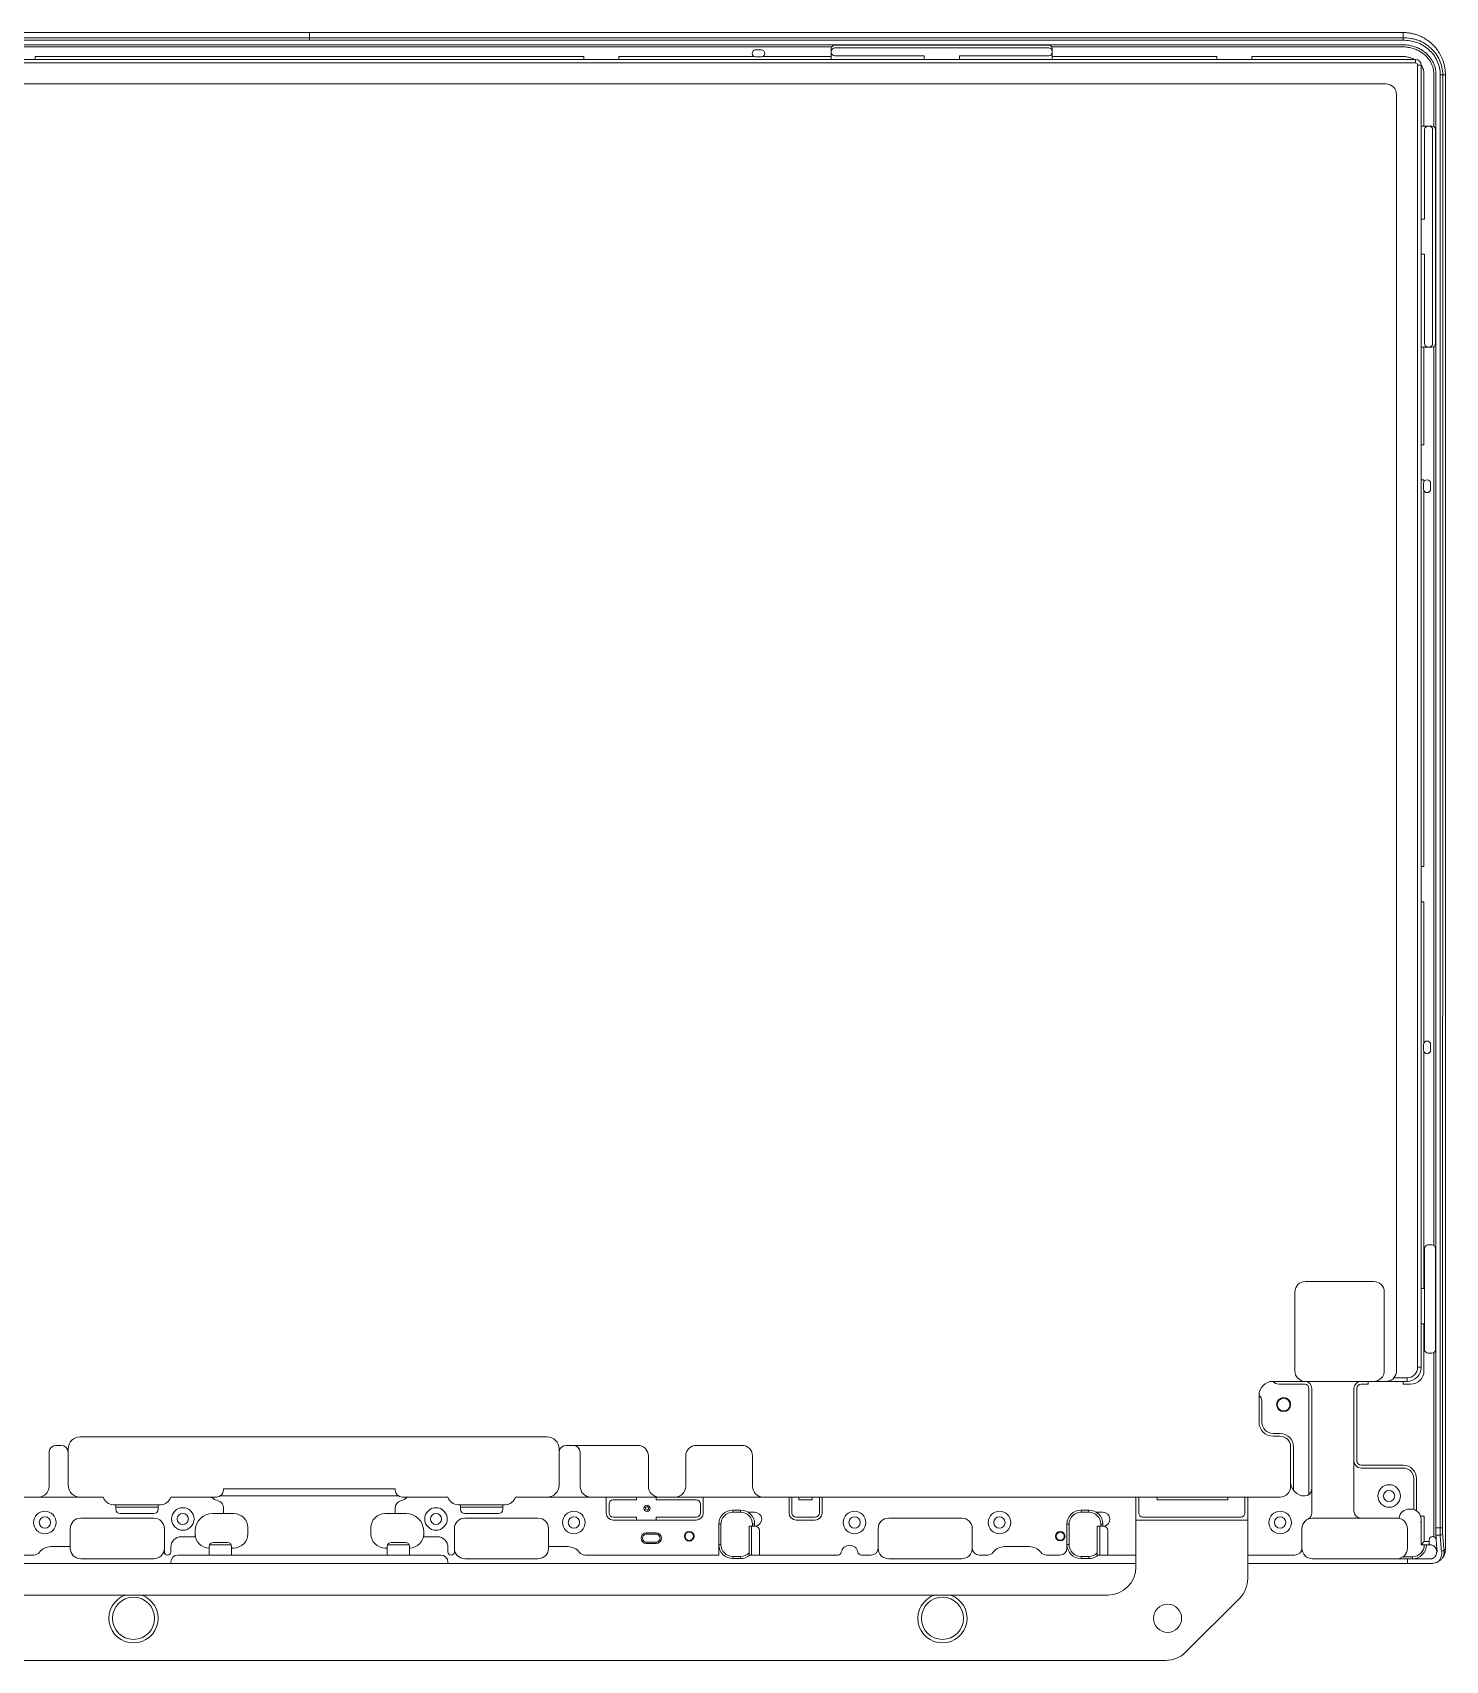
# Model space of a CAD drawing. Header units: millimetres. Extents: x -162 to 162, y -13 to 218.
# Drawn here: x -39.4 to 161.5, y -13.4 to 218.1 of the extents above; entities that cross this region are included whole.
import ezdxf

# ---------------------------------------------------------------- set-up
doc = ezdxf.new("R2010")
doc.units = ezdxf.units.MM

msp = doc.modelspace()

# ---------------------------------------------------------------- linework, layer by layer
at = {"color": 7, "linetype": 'Continuous', "lineweight": 15}
for p, q in [((155.5, 218.11), (-155.5, 218.11)), ((-155.49, 216.39), (155.49, 216.39)), ((74.27, 216.09), (-74.27, 216.09)), ((64.23, 215.65), (63.44, 215.65)), ((74.2, 214.3), (74.2, 215.83)), ((105.1, 216.33), (74.7, 216.33)), ((105.1, 215.93), (74.7, 215.93)), ((155.49, 216.09), (105.53, 216.09)), ((105.6, 215.83), (105.6, 214.3)), ((157.25, 213.8), (-157.25, 213.8)), ((-87.4, 214.3), (87.4, 214.3)), ((-39, 214.7), (-39, 214.3)), ((39, 214.7), (-39, 214.7)), ((39, 214.7), (39, 214.3)), ((44, 214.7), (44, 214.3)), ((63.22, 214.7), (44, 214.7)), ((63.44, 214.65), (64.23, 214.65)), ((74.2, 214.7), (64.45, 214.7)), ((74.7, 214.8), (87.4, 214.8)), ((87.4, 214.8), (87.4, 214.29)), ((87.4, 214.29), (92.4, 214.29)), ((92.4, 214.29), (92.4, 214.8)), ((92.4, 214.8), (105.1, 214.8)), ((92.4, 214.3), (157.25, 214.3)), ((129, 214.7), (105.6, 214.7)), ((129, 214.7), (129, 214.3)), ((134, 214.7), (134, 214.3)), ((155.71, 214.7), (134, 214.7)), ((157.25, 213.8), (157.25, 214.3)), ((157.55, 213.5), (158.05, 213.5)), ((157.55, 28.3), (157.55, 213.5)), ((158.05, 213.5), (158.05, 191.6)), ((-153.05, 210.8), (153.05, 210.8)), ((158.45, 204.81), (158.45, 212.47)), ((159.84, 212.14), (159.84, 204.74)), ((160.14, 212.14), (160.14, 6.12)), ((161.5, 2.41), (161.5, 212.11)), ((154.55, 209.3), (154.55, 27.8)), ((159.58, 204.81), (158.05, 204.81)), ((158.55, 204.31), (158.55, 191.6)), ((159.68, 173.88), (159.68, 204.31)), ((160.08, 173.88), (160.08, 204.31)), ((158.55, 191.6), (158.04, 191.6)), ((158.04, 191.6), (158.04, 186.6)), ((158.04, 186.6), (158.55, 186.6)), ((158.05, 186.6), (158.05, 28.3)), ((158.55, 186.6), (158.55, 173.88)), ((158.05, 173.38), (159.58, 173.38)), ((158.45, 159.5), (158.45, 173.38)), ((159.84, 173.46), (159.84, 45.63)), ((158.45, 159.5), (158.05, 159.5)), ((158.45, 154.5), (158.05, 154.5)), ((158.4, 153.99), (158.4, 153.19)), ((158.45, 154.21), (158.45, 154.5)), ((158.45, 99.5), (158.45, 152.97)), ((159.4, 153.19), (159.4, 153.99)), ((158.45, 99.5), (158.05, 99.5)), ((158.45, 94.5), (158.05, 94.5)), ((158.45, 74.42), (158.45, 94.5)), ((158.4, 74.2), (158.4, 73.4)), ((159.4, 73.4), (159.4, 74.2)), ((158.45, 39.5), (158.45, 73.18)), ((158.55, 45.2), (158.55, 30.8)), ((159.58, 45.7), (159.05, 45.7)), ((160.08, 30.8), (160.08, 45.2)), ((151.3, 40.5), (141.6, 40.5)), ((158.45, 39.5), (158.05, 39.5)), ((140.1, 39), (140.1, 27.8)), ((152.8, 27.8), (152.8, 39)), ((158.45, 34.5), (158.05, 34.5)), ((158.45, 27.8), (158.45, 34.5)), ((159.05, 30.3), (159.58, 30.3)), ((159.84, 30.37), (159.84, 4.23)), ((157.55, 28.3), (158.05, 28.3)), ((141.5, 26.3), (137, 26.3)), ((137.8, 25.9), (141.5, 25.9)), ((141.6, 26.3), (156.05, 26.3)), ((149.5, 25.9), (150.5, 25.9)), ((150.5, 26.3), (150.5, 25.9)), ((156.05, 26.8), (154.17, 26.8)), ((155.5, 25.9), (155.5, 26.3)), ((155.5, 25.9), (156.55, 25.9)), ((156.05, 26.8), (156.05, 26.3)), ((135, 24.3), (135, 20.5)), ((135.4, 20.5), (135.4, 23.5)), ((142.1, 25.3), (142.1, 10.2)), ((142.5, 7.59), (142.5, 25.3)), ((148.5, 25.3), (148.5, 7.85)), ((148.9, 14.98), (148.9, 25.3)), ((160.73, 9.58), (160.73, 21.18)), ((138, 18.9), (137, 18.9)), ((-35.3, 17.2), (-36, 17.2)), ((-34.3, 11.55), (-34.3, 16.7)), ((33.8, 18.4), (-32.6, 18.4)), ((35.5, 16.7), (35.5, 11.55)), ((36.5, 17.2), (46.7, 17.2)), ((61.5, 17.2), (55, 17.2)), ((137, 18.5), (138, 18.5)), ((139.5, 17), (139.5, 11.35)), ((139.9, 10.8), (139.9, 17)), ((-37, 16.2), (-37, 11.35)), ((38.5, 11.35), (38.5, 16.2)), ((48.2, 11.35), (48.2, 15.7)), ((53.5, 15.7), (53.5, 11.35)), ((63, 11.35), (63, 15.7)), ((155.5, 14.38), (149.5, 14.38)), ((149.5, 13.98), (155.5, 13.98)), ((157, 8.08), (157, 12.48)), ((157.4, 7.89), (157.4, 12.48)), ((-29.3, 9.85), (-49.1, 9.85)), ((-13.2, 9.85), (-19.7, 9.85)), ((-12.67, 10), (12.67, 10)), ((-12.2, 10.85), (-12.2, 11)), ((12.2, 11), (-12.2, 11)), ((12.2, 11), (12.2, 10.85)), ((19.7, 9.85), (13.2, 9.85)), ((138, 9.85), (29.3, 9.85)), ((42.2, 9.85), (42.2, 7.58)), ((43.2, 9.45), (46.5, 9.45)), ((46.5, 9.45), (46.5, 9.85)), ((49.3, 9.45), (49.3, 9.85)), ((49.3, 9.45), (55, 9.45)), ((56, 7.58), (56, 9.85)), ((68.2, 9.85), (68.2, 7.58)), ((68.6, 7.58), (68.6, 9.85)), ((69.6, 9.45), (69.6, 9.85)), ((69.6, 9.45), (71.5, 9.45)), ((71.5, 9.85), (71.5, 9.45)), ((72.5, 9.85), (72.5, 7.58)), ((72.9, 7.58), (72.9, 9.85)), ((117.5, -0.09), (117.5, 9.85)), ((117.9, 7.58), (117.9, 9.85)), ((120.5, 9.45), (120.5, 9.85)), ((120.5, 9.45), (130.55, 9.45)), ((130.55, 9.85), (130.55, 9.45)), ((133, 9.85), (133, 7.58)), ((133.4, 9.85), (133.4, -1.73)), ((160.73, 5.48), (160.73, 9.58)), ((160.73, 9.58), (160.73, 9.58)), ((-21.15, 8.75), (-27.85, 8.75)), ((-27.5, 8.1), (-27.5, 8.75)), ((-21.5, 8.4), (-27.5, 8.4)), ((-26.9, 7.5), (-22.1, 7.5)), ((-21.5, 8.75), (-21.5, 8.1)), ((-13.75, 7.5), (-10.75, 7.5)), ((-12.2, 7.5), (-12.2, 8.34)), ((10.75, 7.5), (13.75, 7.5)), ((12.2, 8.34), (12.2, 7.5)), ((27.85, 8.75), (21.15, 8.75)), ((21.5, 8.1), (21.5, 8.75)), ((27.5, 8.4), (21.5, 8.4)), ((22.1, 7.5), (26.9, 7.5)), ((27.5, 8.75), (27.5, 8.1)), ((42.6, 7.58), (42.6, 8.85)), ((46.5, 6.98), (43.2, 6.98)), ((46.5, 6.58), (46.5, 6.98)), ((49.3, 6.58), (49.3, 6.98)), ((55, 6.98), (49.3, 6.98)), ((55.6, 8.85), (55.6, 7.58)), ((60.2, 8), (61.3, 8)), ((60.2, 7.7), (60.2, 8)), ((60.2, 7.7), (61.3, 7.7)), ((61.3, 7.7), (61.3, 8)), ((63.3, 7.7), (62.35, 7.7)), ((71.9, 6.98), (69.2, 6.98)), ((109.7, 8), (110.8, 8)), ((109.7, 7.7), (109.7, 8)), ((109.7, 7.7), (110.8, 7.7)), ((110.8, 7.7), (110.8, 8)), ((112.8, 7.7), (111.85, 7.7)), ((132.4, 6.98), (118.5, 6.98)), ((156.55, 8.15), (156.39, 8.15)), ((157.96, 7.15), (158.5, 7.15)), ((158.5, 3.52), (158.5, 7.15)), ((-34, 2.57), (-34, 5.35)), ((-32.5, 6.85), (-22.11, 6.85)), ((-20.61, 5.35), (-20.61, 2.06)), ((-16.25, 5), (-16.25, 4.2)), ((-8.75, 5.5), (-8.75, 4.6)), ((8.75, 4.6), (8.75, 5.5)), ((16.25, 4.2), (16.25, 5)), ((20.61, 2.06), (20.61, 5.35)), ((22.11, 6.85), (32.5, 6.85)), ((34, 5.35), (34, 2.57)), ((43.2, 6.58), (55, 6.58)), ((49.3, 4.75), (47.9, 4.75)), ((47.9, 4.55), (47.9, 4.75)), ((49.3, 4.55), (49.3, 4.75)), ((58.2, 6), (58.2, 1.6)), ((58.5, 6), (58.2, 6)), ((58.5, 3.1), (58.5, 6)), ((63.4, 5.7), (62.5, 5.7)), ((62.5, 5.7), (62.5, 1.6)), ((62.85, 5.7), (62.85, 1.6)), ((63, 6), (63.3, 6)), ((63, 6), (63, 5.7)), ((63.3, 5.7), (63.3, 6)), ((63.3, 5.7), (63.4, 5.7)), ((64, 1.6), (64, 5.1)), ((69.2, 6.58), (71.9, 6.58)), ((80.86, 2.57), (80.86, 5.35)), ((82.36, 6.85), (92.74, 6.85)), ((94.24, 5.35), (94.24, 2.57)), ((107.7, 6), (107.7, 2.6)), ((108, 6), (107.7, 6)), ((108, 3.1), (108, 6)), ((112, 5.7), (112, 1.6)), ((112.9, 5.7), (112, 5.7)), ((112.35, 5.7), (112.35, 1.6)), ((112.5, 6), (112.8, 6)), ((112.5, 6), (112.5, 5.7)), ((112.8, 5.7), (112.8, 6)), ((112.8, 5.7), (112.9, 5.7)), ((113.5, 1.6), (113.5, 5.1)), ((117.5, 6.58), (133.4, 6.58)), ((141.1, 2.57), (141.1, 5.35)), ((154.9, 6.85), (142.6, 6.85)), ((156.1, 5.35), (156.1, 2.57)), ((158.05, 6.24), (158.01, 6.29)), ((158.05, 6.65), (158.05, 3.07)), ((160.14, 6.01), (160.14, 5.79)), ((160.73, 5.48), (160.14, 5.48)), ((160.73, 5.48), (161.09, 5.48)), ((-34, 2.8), (-36.77, 2.8)), ((-19.7, 2.06), (-19.7, 2.7)), ((-16.25, 4.2), (-18.2, 4.2)), ((-14.25, 2.8), (-14.25, 1.6)), ((-11.1, 3.05), (-14.2, 3.05)), ((-11.65, 3.4), (-13.65, 3.4)), ((-11.05, 1.6), (-11.05, 2.8)), ((-10.75, 2.6), (-11.05, 2.6)), ((11.05, 2.6), (10.75, 2.6)), ((11.05, 2.8), (11.05, 1.6)), ((14.2, 3.05), (11.1, 3.05)), ((13.65, 3.4), (11.65, 3.4)), ((14.25, 1.6), (14.25, 2.8)), ((18.2, 4.2), (16.25, 4.2)), ((19.7, 2.06), (19.7, 2.7)), ((36.77, 2.8), (34, 2.8)), ((47.9, 4.55), (49.3, 4.55)), ((49.3, 3.45), (47.9, 3.45)), ((47.9, 3.45), (47.9, 3.25)), ((47.9, 3.25), (49.3, 3.25)), ((49.3, 3.45), (49.3, 3.25)), ((58.5, 3.1), (58.2, 3.1)), ((102.37, 2.8), (98.83, 2.8)), ((108, 3.1), (107.7, 3.1)), ((158.05, 3.07), (158.5, 3.52)), ((159.27, 3.07), (158.05, 3.07)), ((158.5, 3.52), (159.19, 3.52)), ((158.5, 3.07), (158.5, 3.07)), ((158.5, 3.07), (158.8, 3.07)), ((158.8, 3.07), (158.8, 3.07)), ((159.19, 3.75), (159.19, 3.07)), ((160.75, 4.43), (160.16, 4.43)), ((-116.6, 0.41), (117.5, 0.41)), ((-58.2, 1.6), (-39.17, 1.6)), ((-22.11, 1.07), (-32.5, 1.07)), ((-19.7, 0.41), (-19.7, 0.6)), ((-18.7, 1.6), (18.7, 1.6)), ((19.7, 0.6), (19.7, 0.41)), ((32.5, 1.07), (22.11, 1.07)), ((39.17, 1.6), (58.2, 1.6)), ((60.2, 1.4), (60.2, 1.1)), ((61.3, 1.4), (60.2, 1.4)), ((60.2, 1.1), (61.3, 1.1)), ((61.3, 1.4), (61.3, 1.1)), ((62.5, 1.6), (75.13, 1.6)), ((78.47, 1.6), (79.86, 1.6)), ((92.74, 1.07), (82.36, 1.07)), ((95.24, 1.6), (96.43, 1.6)), ((104.77, 1.6), (106.7, 1.6)), ((109.7, 1.4), (109.7, 1.1)), ((110.8, 1.4), (109.7, 1.4)), ((109.7, 1.1), (110.8, 1.1)), ((110.8, 1.4), (110.8, 1.1)), ((112, 1.6), (117.5, 1.6)), ((133.4, 1.6), (140.1, 1.6)), ((133.4, 0.41), (159.5, 0.41)), ((159.4, 1.07), (142.6, 1.07)), ((155.5, 1.37), (156.8, 1.37)), ((156.1, 0.41), (156.1, 1.07)), ((156.8, 1.37), (156.8, 1.07)), ((-112.6, -4.09), (-26.17, -4.09)), ((-23.83, -4.09), (88.83, -4.09)), ((91.17, -4.09), (113.5, -4.09)), ((124.57, -12.21), (132.23, -4.56)), ((121.74, -13.39), (-122.64, -13.39))]:
    msp.add_line(p, q, dxfattribs=at)
at = {"color": 7, "linetype": 'Continuous', "lineweight": 15, "flags": 128}
for points in [[(-155.5, 217.38), (-154.78, 217.38), (-151.9, 217.38), (-140.38, 217.38), (-94.3, 217.38), (-47.15, 217.38), (-40.76, 217.38), (-33.36, 217.38), (-18.55, 217.38), (-11.15, 217.38), (0, 217.38)], [(0, 217.03), (-17.65, 217.03), (-88.26, 217.03), (-92.58, 217.03), (-99.98, 217.03), (-114.79, 217.03), (-122.19, 217.03), (-129.59, 217.03), (-144.4, 217.03), (-151.8, 217.03), (-155.5, 217.03)], [(0, 217.03), (0, 217.09), (0, 217.15), (0, 217.21), (0, 217.26), (0, 217.31), (0, 217.34), (0, 217.37), (0, 217.38)], [(0, 217.38), (0.72, 217.38), (3.6, 217.38), (15.12, 217.38), (61.2, 217.38), (108.35, 217.38), (114.79, 217.38), (122.19, 217.38), (129.59, 217.38), (144.4, 217.38), (151.8, 217.38), (155.5, 217.38)], [(155.5, 217.03), (137.06, 217.03), (63.32, 217.03), (62.97, 217.03), (48.16, 217.03), (40.76, 217.03), (33.36, 217.03), (18.55, 217.03), (11.15, 217.03), (0, 217.03)], [(160.73, 21.18), (160.73, 34.62), (160.75, 151.17), (160.77, 212.11)], [(161.12, 212.11), (161.12, 211.39), (161.12, 208.51), (161.12, 196.99), (161.11, 150.91), (161.09, 5.48)], [(160.14, 6.12), (160.14, 6.12), (160.14, 6.12)]]:
    msp.add_lwpolyline(points, dxfattribs=at)
at = {"color": 7, "linetype": 'Continuous', "lineweight": 15}
for centre, radius in [((138.5, 23), 1), ((138.5, 23), 0.9), ((153.5, 10), 1.6), ((153.5, 10), 0.8), ((-37.6, 6.23), 1.6), ((-37.6, 6.23), 0.8), ((-18, 6.73), 1.6), ((-18, 6.73), 0.8), ((18, 6.73), 1.6), ((18, 6.73), 0.8), ((37.6, 6.23), 1.6), ((37.6, 6.23), 0.8), ((48, 8.25), 0.45), ((48, 8.25), 0.25), ((77.5, 6.23), 1.6), ((77.5, 6.23), 0.8), ((98.1, 6.23), 1.6), ((98.1, 6.23), 0.8), ((138, 6.23), 1.6), ((138, 6.23), 0.8), ((54, 4.28), 0.69), ((54, 4.28), 0.59), ((106.75, 4.28), 0.675), ((106.75, 4.28), 0.575), ((-25, -7.39), 3), ((90, -7.39), 3), ((122, -7.39), 2)]:
    msp.add_circle(centre, radius, dxfattribs=at)
for centre, radius, start, end in [((63.44, 215.15), 0.5, 90, 270), ((64.23, 215.15), 0.5, 270, 90), ((74.7, 215.83), 0.5, 90, 180), ((74.7, 215.43), 0.5, 90, 180), ((74.7, 215.3), 0.5, 180, 270), ((105.1, 215.83), 0.5, 0, 90), ((105.1, 215.43), 0.5, 0, 90), ((105.1, 215.3), 0.5, 270, 360), ((157.25, 213.5), 0.8, 0, 90), ((157.25, 213.5), 0.3, 360, 90), ((153.05, 209.3), 1.5, 0, 90), ((159.05, 204.31), 0.5, 90, 180), ((159.18, 204.31), 0.5, 0, 90), ((159.58, 204.31), 0.5, 360, 90), ((159.05, 173.88), 0.5, 180, 270), ((159.18, 173.88), 0.5, 270, 0), ((159.58, 173.88), 0.5, 270, 360), ((158.9, 153.99), 0.5, 0, 180), ((158.9, 153.19), 0.5, 180, 0), ((158.9, 74.2), 0.5, 0, 180), ((158.9, 73.4), 0.5, 180, 0), ((159.05, 45.2), 0.5, 90, 180), ((159.58, 45.2), 0.5, 0, 90), ((141.6, 39), 1.5, 90, 180), ((151.3, 39), 1.5, 0, 90), ((159.05, 30.8), 0.5, 180, 270), ((159.58, 30.8), 0.5, 270, 0), ((141.6, 27.8), 1.5, 180, 266.2865), ((151.3, 27.8), 1.5, 270, 0), ((153.05, 27.8), 1.5, 318.1897, 360), ((156.05, 28.3), 2, 270, 0), ((156.05, 28.3), 1.5, 270, 0), ((156.55, 27.8), 1.9, 270, 360), ((137, 24.3), 2, 90, 180), ((137.8, 26.9), 1, 216.8699, 270), ((141.5, 25.3), 1, 0, 90), ((141.5, 25.3), 0.6, 0, 90), ((149.5, 25.3), 1, 90, 180), ((149.5, 25.3), 0.6, 90, 180), ((134.4, 23.5), 1, 0, 53.1301), ((137, 20.5), 2, 180, 270), ((137, 20.5), 1.6, 180, 270), ((138, 17), 1.9, 0, 90), ((-36, 16.2), 1, 90, 180), ((-35.3, 16.2), 1, 0, 90), ((-32.6, 16.7), 1.7, 90, 180), ((33.8, 16.7), 1.7, 0, 90), ((36.5, 16.2), 1, 90, 180), ((37.5, 16.2), 1, 0, 90), ((46.7, 15.7), 1.5, 0, 90), ((55, 15.7), 1.5, 90, 180), ((61.5, 15.7), 1.5, 0, 90), ((138, 17), 1.5, 0, 90), ((149.5, 14.98), 1, 180, 270), ((149.5, 14.98), 0.6, 180, 270), ((155.5, 12.48), 1.9, 0, 90), ((155.5, 12.48), 1.5, 0, 90), ((141.5, 12), 2, 180, 270), ((-38.5, 11.35), 1.5, 270, 0), ((-32.6, 11.55), 1.7, 180, 270), ((-27.85, 10.25), 1.5, 195.466, 270), ((-21.15, 10.25), 1.5, 270, 344.534), ((-12.47, 11.25), 2, 224.427, 255.9504), ((-13.2, 10.85), 1, 270, 0), ((-13.2, 8.34), 1, 0, 75.9504), ((13.2, 10.85), 1, 180, 270), ((13.2, 8.34), 1, 104.0496, 180), ((12.47, 11.25), 2, 284.0496, 315.573), ((21.15, 10.25), 1.5, 195.466, 270), ((27.85, 10.25), 1.5, 270, 344.534), ((33.8, 11.55), 1.7, 270, 0), ((40, 11.35), 1.5, 180, 270), ((43.2, 8.85), 0.6, 90, 180), ((49.7, 11.35), 1.5, 180, 270), ((52, 11.35), 1.5, 270, 0), ((55, 8.85), 0.6, 360, 90), ((64.5, 11.35), 1.5, 180, 270), ((138, 11.35), 1.5, 270, 0), ((141.5, 11), 1, 270, 360), ((-26.9, 8.1), 0.6, 180, 270), ((-22.1, 8.1), 0.6, 270, 0), ((-13.75, 5), 2.5, 90, 180), ((-10.75, 5.5), 2, 0, 90), ((10.75, 5.5), 2, 90, 180), ((13.75, 5), 2.5, 0, 90), ((22.1, 8.1), 0.6, 180, 270), ((26.9, 8.1), 0.6, 270, 0), ((43.2, 7.58), 1, 180, 270), ((43.2, 7.58), 0.6, 180, 270), ((55, 7.58), 1, 270, 0), ((55, 7.58), 0.6, 270, 0), ((60.2, 6), 2, 90, 180), ((60.2, 6), 1.7, 90, 180), ((61.3, 6), 2, 0, 90), ((61.3, 6), 1.7, 0, 90), ((63.3, 6.7), 1, 275.6089, 90), ((69.2, 7.58), 1, 180, 270), ((69.2, 7.58), 0.6, 180, 270), ((71.9, 7.58), 0.6, 270, 0), ((71.9, 7.58), 1, 270, 0), ((109.7, 6), 2, 90, 180), ((109.7, 6), 1.7, 90, 180), ((110.8, 6), 2, 0, 90), ((110.8, 6), 1.7, 0, 90), ((112.8, 6.7), 1, 275.6089, 90), ((118.5, 7.58), 0.6, 180, 270), ((132.4, 7.58), 0.6, 270, 0), ((141.5, 7.59), 1, 296.1039, 360), ((149.5, 7.85), 1, 180, 270), ((156.39, 6.65), 1.5, 90, 172.3377), ((156.55, 6.65), 1.5, 360, 90), ((-32.5, 5.35), 1.5, 90, 180), ((-22.11, 5.35), 1.5, 0, 90), ((22.11, 5.35), 1.5, 90, 180), ((32.5, 5.35), 1.5, 0, 90), ((47.9, 4), 0.75, 90, 270), ((49.3, 4), 0.75, 270, 90), ((63.4, 5.1), 0.6, 0, 90), ((82.36, 5.35), 1.5, 90, 180), ((92.74, 5.35), 1.5, 0, 90), ((112.9, 5.1), 0.6, 0, 90), ((142.6, 5.35), 1.5, 90, 180), ((154.6, 5.35), 1.5, 0, 90), ((-36.77, 0.8), 2, 90, 143.1301), ((-32.5, 2.57), 1.5, 180, 270), ((-22.11, 2.57), 1.5, 270, 0), ((-18.2, 2.7), 1.5, 90, 180), ((-14.25, 4.6), 2, 180, 270), ((-13.65, 2.8), 0.6, 90, 180), ((-11.65, 2.8), 0.6, 0, 90), ((-10.75, 4.6), 2, 270, 0), ((10.75, 4.6), 2, 180, 270), ((11.65, 2.8), 0.6, 90, 180), ((13.65, 2.8), 0.6, 0, 90), ((14.25, 4.6), 2, 270, 0), ((18.2, 2.7), 1.5, 0, 90), ((22.11, 2.57), 1.5, 180, 270), ((32.5, 2.57), 1.5, 270, 0), ((36.77, 0.8), 2, 36.8699, 90), ((47.9, 4), 0.55, 90, 270), ((49.3, 4), 0.55, 270, 90), ((60.2, 3.1), 2, 180, 270), ((60.2, 3.1), 1.7, 180, 270), ((76.8, 1.8), 1.2, 10.1642, 169.8358), ((79.86, 2.6), 1, 270, 0), ((82.36, 2.57), 1.5, 179.9782, 270), ((92.74, 2.57), 1.5, 270, 0.0218), ((95.24, 2.6), 1, 180, 270), ((98.83, 0.8), 2, 90, 143.1301), ((102.37, 0.8), 2, 36.8699, 90), ((106.7, 2.6), 1, 270, 0), ((109.7, 3.1), 2, 180, 270), ((109.7, 3.1), 1.7, 180, 270), ((140.1, 2.6), 1, 270, 0), ((142.6, 2.57), 1.5, 179.9134, 270), ((154.6, 2.57), 1.5, 270, 360), ((156.8, 3.07), 2, 270, 0.044), ((156.8, 3.07), 1.7, 270, 360), ((159.69, 3.75), 0.5, 2.916, 180), ((159.27, 2.07), 1, 335.4011, 90), ((160.79, 4.78), 0.352, 262.7574, 333.108), ((-39.17, 2.6), 1, 270, 323.1301), ((-20.16, 2.06), 0.456, 180, 0), ((-18.7, 0.6), 1, 90, 180), ((18.7, 0.6), 1, 0, 90), ((20.16, 2.06), 0.456, 180, 0), ((39.17, 2.6), 1, 216.8699, 270), ((61.3, 3.1), 1.7, 270, 314.9009), ((61.3, 3.1), 2, 270, 311.4096), ((75.13, 2.1), 0.5, 270, 349.8358), ((78.47, 2.1), 0.5, 190.1642, 270), ((96.43, 2.6), 1, 270, 323.1301), ((104.77, 2.6), 1, 216.8699, 270), ((110.8, 3.1), 1.7, 270, 314.9009), ((110.8, 3.1), 2, 270, 311.4096), ((113.5, -0.09), 4, 270, 0), ((129.4, -1.73), 4, 315, 0), ((-25, -7.39), 3.5, 109.4629, 70.5371), ((90, -7.39), 3.5, 109.4629, 70.5371), ((121.74, -9.39), 4, 270, 315)]:
    msp.add_arc(centre, radius, start, end, dxfattribs=at)
for points, knots in [([(0, 217.38), (0, 217.43), (0, 217.5), (0, 217.64), (0, 217.7), (0, 217.86), (0, 217.97), (0, 218.11)], [0, 0, 0, 0, 0.5, 0.5, 0.75, 0.75, 1, 1, 1, 1]), ([(155.5, 218.11), (155.5, 218.09), (155.5, 218.05), (155.5, 217.99), (155.5, 217.93), (155.5, 217.86), (155.5, 217.77), (155.5, 217.68), (155.5, 217.61), (155.5, 217.51), (155.5, 217.45), (155.5, 217.41), (155.5, 217.39), (155.5, 217.38)], [0, 0, 0, 0, 0.041772, 0.083531, 0.125301, 0.167065, 0.266858, 0.366672, 0.479475, 0.592284, 0.843731, 0.921868, 1, 1, 1, 1]), ([(155.5, 218.11), (155.58, 218.11), (155.75, 218.11), (156, 218.09), (156.26, 218.07), (156.51, 218.03), (156.75, 217.98), (157, 217.93), (157.24, 217.86), (157.48, 217.78), (157.72, 217.69), (157.95, 217.59), (158.18, 217.48), (158.4, 217.37), (158.62, 217.24), (159.01, 216.99), (159.54, 216.58), (160.15, 215.93), (160.66, 215.21), (161, 214.54), (161.21, 213.97), (161.34, 213.52), (161.43, 213.05), (161.49, 212.59), (161.5, 212.27), (161.5, 212.11)], [0, 0, 0, 0, 0.026786, 0.053577, 0.080371, 0.107166, 0.13396, 0.160753, 0.187545, 0.214337, 0.241129, 0.26792, 0.294711, 0.321503, 0.348296, 0.375089, 0.468796, 0.5625, 0.656209, 0.749913, 0.799927, 0.849947, 0.89997, 0.949993, 1, 1, 1, 1]), ([(155.49, 216.39), (155.71, 216.39), (156.16, 216.35), (156.83, 216.21), (157.46, 215.99), (158.03, 215.7), (158.54, 215.36), (158.97, 214.98), (159.33, 214.57), (159.63, 214.13), (159.87, 213.66), (160.04, 213.17), (160.13, 212.66), (160.14, 212.31), (160.14, 212.14)], [0, 0, 0, 0, 0.093077, 0.188857, 0.283567, 0.373897, 0.458731, 0.539428, 0.617093, 0.693164, 0.769743, 0.846613, 0.923533, 1, 1, 1, 1]), ([(155.49, 216.09), (155.69, 216.09), (156.12, 216.05), (156.75, 215.92), (157.34, 215.71), (157.88, 215.44), (158.35, 215.12), (158.75, 214.77), (159.09, 214.39), (159.37, 213.98), (159.59, 213.55), (159.75, 213.09), (159.83, 212.64), (159.84, 212.31), (159.84, 212.14)], [0, 0, 0, 0, 0.093133, 0.188907, 0.283611, 0.373936, 0.458765, 0.539457, 0.617117, 0.693183, 0.769757, 0.846622, 0.923538, 1, 1, 1, 1]), ([(155.5, 217.03), (155.5, 217.11), (155.5, 217.2), (155.5, 217.33), (155.5, 217.37), (155.5, 217.38)], [0, 0, 0, 0, 0.5, 0.5, 1, 1, 1, 1]), ([(155.5, 217.38), (155.86, 217.38), (156.21, 217.35), (156.74, 217.26), (156.91, 217.22), (157.26, 217.13), (157.43, 217.08), (157.93, 216.89), (158.25, 216.73), (158.71, 216.46), (158.86, 216.36), (159.14, 216.15), (159.28, 216.03), (159.68, 215.67), (159.92, 215.41), (160.34, 214.83), (160.52, 214.52), (160.82, 213.87), (160.93, 213.54), (161.08, 212.84), (161.12, 212.47), (161.12, 212.11)], [0, 0, 0, 0, 0.125, 0.125, 0.1875, 0.1875, 0.25, 0.25, 0.375, 0.375, 0.4375, 0.4375, 0.5, 0.5, 0.625, 0.625, 0.75, 0.75, 0.875, 0.875, 1, 1, 1, 1]), ([(160.77, 212.11), (160.77, 212.45), (160.73, 212.78), (160.59, 213.43), (160.48, 213.75), (160.2, 214.36), (160.03, 214.66), (159.63, 215.19), (159.41, 215.44), (159.04, 215.77), (158.91, 215.88), (158.64, 216.08), (158.5, 216.17), (158.08, 216.42), (157.78, 216.57), (157.15, 216.8), (156.82, 216.89), (156.17, 217), (155.84, 217.03), (155.5, 217.03)], [0, 0, 0, 0, 0.125, 0.125, 0.25, 0.25, 0.375, 0.375, 0.5, 0.5, 0.5625, 0.5625, 0.625, 0.625, 0.75, 0.75, 0.875, 0.875, 1, 1, 1, 1]), ([(157.07, 214.3), (156.98, 214.35), (156.76, 214.46), (156.39, 214.59), (156, 214.67), (155.77, 214.69), (155.71, 214.7)], [0, 0, 0, 0, 0.212682, 0.533664, 0.858271, 1, 1, 1, 1]), ([(158.45, 212.47), (158.45, 212.47), (158.44, 212.58), (158.41, 212.73), (158.32, 213.01), (158.2, 213.25), (158.1, 213.4), (158.05, 213.46)], [0, 0, 0, 0, 0.020533, 0.283652, 0.5466, 0.808552, 1, 1, 1, 1]), ([(160.77, 212.11), (160.85, 212.11), (160.94, 212.11), (161.07, 212.11), (161.11, 212.11), (161.12, 212.11)], [0, 0, 0, 0, 0.5, 0.5, 1, 1, 1, 1]), ([(161.5, 212.11), (161.49, 212.11), (161.46, 212.11), (161.42, 212.11), (161.38, 212.11), (161.34, 212.11), (161.28, 212.11), (161.22, 212.11), (161.17, 212.11), (161.14, 212.11), (161.13, 212.11), (161.12, 212.11)], [0, 0, 0, 0, 0.059675, 0.119351, 0.179026, 0.275734, 0.372443, 0.58018, 0.799442, 0.899721, 1, 1, 1, 1]), ([(153.05, 26.3), (153.15, 26.3), (153.25, 26.31), (153.44, 26.35), (153.54, 26.38), (153.73, 26.46), (153.83, 26.51), (154.01, 26.64), (154.09, 26.71), (154.17, 26.8)], [0, 0, 0, 0, 0.25, 0.25, 0.5, 0.5, 0.75, 0.75, 1, 1, 1, 1]), ([(160.14, 6.01), (160.14, 6.01), (160.14, 5.93), (160.14, 5.75), (160.14, 5.57), (160.14, 5.48)], [0.1651818, 0.1651818, 0.1651818, 0.1651818, 0.1655215, 0.5817019, 1, 1, 1, 1]), ([(160.14, 5.48), (160.14, 5.44), (160.15, 5.35), (160.15, 5.21), (160.15, 5.09), (160.15, 4.97), (160.15, 4.86), (160.15, 4.76), (160.15, 4.66), (160.16, 4.58), (160.16, 4.5), (160.16, 4.45), (160.16, 4.43)], [0, 0, 0, 0, 0.126291, 0.246739, 0.361344, 0.470106, 0.573026, 0.670103, 0.761338, 0.846733, 0.926286, 1, 1, 1, 1]), ([(160.75, 4.43), (160.74, 4.59), (160.73, 4.76), (160.73, 5.11), (160.73, 5.3), (160.73, 5.48)], [0, 0, 0, 0, 0.5, 0.5, 1, 1, 1, 1]), ([(161.09, 5.48), (161.09, 5.33), (161.09, 5.18), (161.09, 4.89), (161.1, 4.75), (161.1, 4.62)], [0, 0, 0, 0, 0.5, 0.5, 1, 1, 1, 1]), ([(159.4, 1.07), (159.42, 1.07), (159.47, 1.07), (159.55, 1.08), (159.62, 1.1), (159.69, 1.13), (159.79, 1.18), (159.91, 1.27), (160.06, 1.43), (160.21, 1.67), (160.28, 1.92), (160.31, 2.14), (160.32, 2.33), (160.28, 2.59), (160.25, 2.92), (160.23, 3.17), (160.22, 3.31)], [0, 0, 0, 0, 0.023373, 0.047553, 0.072667, 0.098753, 0.125866, 0.183864, 0.251227, 0.359497, 0.500156, 0.543089, 0.614523, 0.714479, 0.842976, 1, 1, 1, 1]), ([(160.16, 4.43), (160.16, 4.33), (160.17, 4.15), (160.19, 3.87), (160.2, 3.63), (160.21, 3.44), (160.22, 3.35), (160.22, 3.31)], [0, 0, 0, 0, 0.2500047, 0.4999962, 0.7499866, 0.8928482, 1, 1, 1, 1]), ([(160.96, 2.16), (160.9, 2.54), (160.86, 2.92), (160.79, 3.67), (160.77, 4.05), (160.75, 4.43)], [0, 0, 0, 0, 0.5, 0.5, 1, 1, 1, 1]), ([(160.96, 2.16), (161.04, 2.17), (161.12, 2.19), (161.25, 2.26), (161.29, 2.3), (161.31, 2.35)], [0, 0, 0, 0, 0.5, 0.5, 1, 1, 1, 1]), ([(161.1, 4.62), (161.12, 4.24), (161.15, 3.86), (161.21, 3.1), (161.25, 2.72), (161.31, 2.34)], [0, 0, 0, 0, 0.5, 0.5, 1, 1, 1, 1]), ([(161.1, 1.21), (161.13, 1.25), (161.18, 1.33), (161.26, 1.46), (161.33, 1.6), (161.39, 1.74), (161.43, 1.9), (161.47, 2.06), (161.5, 2.23), (161.5, 2.35), (161.5, 2.41)], [0, 0, 0, 0, 0.113113, 0.229077, 0.348109, 0.470461, 0.596432, 0.726378, 0.860728, 1, 1, 1, 1]), ([(161.31, 2.34), (161.33, 2.15), (161.32, 1.96), (161.25, 1.57), (161.19, 1.39), (161.1, 1.21)], [0, 0, 0, 0, 0.5, 0.5, 1, 1, 1, 1]), ([(160.56, 0.72), (160.59, 0.78), (160.62, 0.83), (160.69, 0.95), (160.72, 1), (160.82, 1.18), (160.87, 1.29), (160.98, 1.66), (161, 1.91), (160.96, 2.16)], [0, 0, 0, 0, 0.125, 0.125, 0.25, 0.25, 0.5, 0.5, 1, 1, 1, 1]), ([(160.56, 0.72), (160.66, 0.78), (160.76, 0.86), (160.89, 0.98), (160.94, 1.02), (161.02, 1.11), (161.06, 1.16), (161.1, 1.21)], [0, 0, 0, 0, 0.5, 0.5, 0.75, 0.75, 1, 1, 1, 1]), ([(-26.17, -4.09), (-25.79, -4.09), (-25.4, -4.09), (-24.8, -4.09), (-24.6, -4.09), (-24.21, -4.09), (-24.02, -4.09), (-23.83, -4.09)], [0, 0, 0, 0, 0.5, 0.5, 0.75, 0.75, 1, 1, 1, 1]), ([(88.83, -4.09), (89.21, -4.09), (89.6, -4.09), (90.2, -4.09), (90.4, -4.09), (90.79, -4.09), (90.98, -4.09), (91.17, -4.09)], [0, 0, 0, 0, 0.5, 0.5, 0.75, 0.75, 1, 1, 1, 1])]:
    msp.add_open_spline(points, degree=3, knots=knots, dxfattribs=at)
for points in [[(158.01, 6.29), (158.02, 6.34), (158.04, 6.45), (158.05, 6.58), (158.05, 6.65)], [(160.14, 6.12), (160.14, 6.08), (160.14, 6.05), (160.14, 6.01)], [(161.31, 2.34), (161.36, 2.37), (161.42, 2.39), (161.5, 2.41)], [(160.14, 0.52), (159.94, 0.45), (159.72, 0.41), (159.5, 0.41)], [(160.14, 0.52), (160.29, 0.57), (160.43, 0.64), (160.56, 0.72)]]:
    msp.add_open_spline(points, degree=3, dxfattribs=at)

doc.saveas('drawing.dxf')
